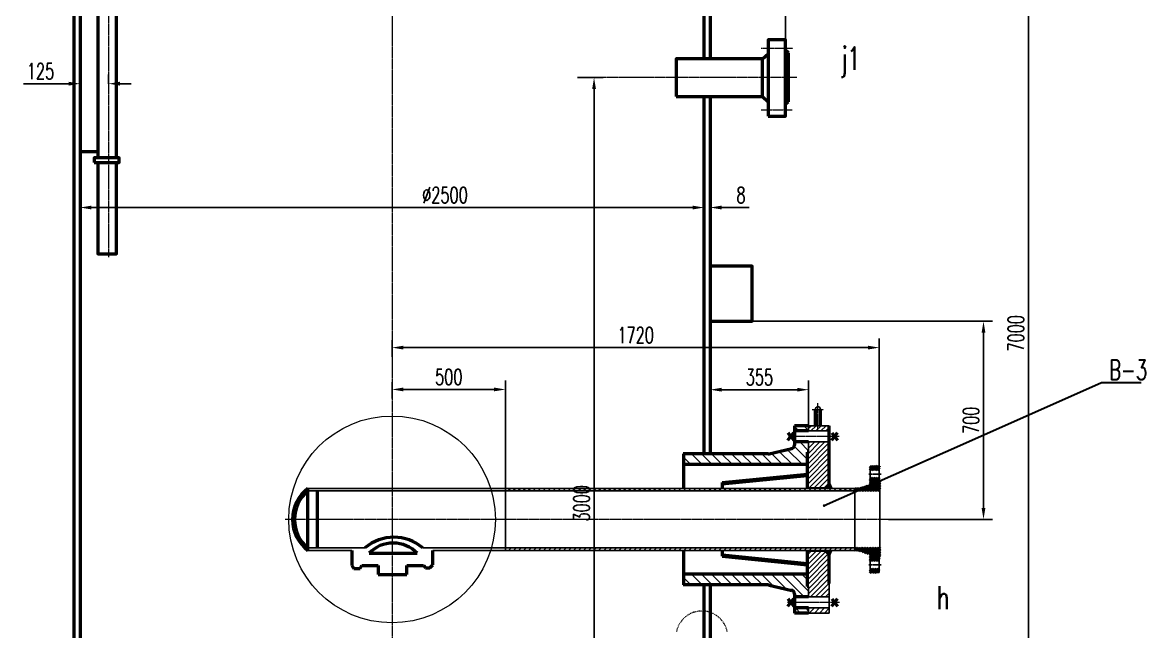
# Model space of a CAD drawing. Header units: millimetres. Extents: x 25714 to 46739, y -2 to 14848.
# Drawn here: x 28890 to 33841, y 7766 to 10449 of the extents above; entities that cross this region are included whole.
import ezdxf

# ---------------------------------------------------------------- set-up
doc = ezdxf.new("R2010")
doc.units = ezdxf.units.MM
doc.header["$LTSCALE"] = 5
doc.linetypes.add('CENTER', pattern=[2, 1.25, -0.25, 0.25, -0.25])
doc.linetypes.add('DIVIDE', pattern=[1.25, 0.5, -0.25, 0, -0.25, 0, -0.25])
doc.layers.add('3', color=3, linetype='CENTER')
for name, color, linetype, lineweight in [('中心线', 4, 'CENTER', 18), ('双点划线', 6, 'DIVIDE', 18), ('实线', 7, 'Continuous', 53), ('文字', 3, 'Continuous', 30), ('细线', 1, 'Continuous', 18)]:
    doc.layers.add(name, color=color, linetype=linetype, lineweight=lineweight)
doc.styles.get("Standard").update_dxf_attribs({"font": 'txt.shx', "width": 0.67, "bigfont": 'hztxt.shx'})
doc.dimstyles.get("Standard").update_dxf_attribs({"dimtxt": 0.18, "dimasz": 0.18, "dimexe": 0.18, "dimexo": 0.0625, "dimgap": 0.09, "dimtad": 0, "dimtih": 1, "dimtoh": 1, "dimdec": 4, "dimzin": 0, "dimdsep": 46, "dimtxsty": 'Standard', "dimcen": 0.09, "dimadec": 0, "dimazin": 0, "dimtfac": 1, "dimtdec": 4, "dimtofl": 0, "dimtmove": 0, "dimatfit": 3, "dimfxl": 0, "dimtolj": 1, "dimtzin": 0, "dimarcsym": 0})
pattern_1 = [(45, (0, 0), (-2.828427, 2.828427), [])]

# ---------------------------------------------------------------- blocks, each defined once
blk = doc.blocks.new('*D123')
at = {"layer": 'DEFPOINTS', "color": 0}
for p in [(31336.6, 10206.5), (31410.2, 10206.5), (31336.6, 6454.5)]:
    blk.add_point(p, dxfattribs=at)
at = {"layer": '细线', "color": 1, "lineweight": -2}
for p, q in [((31336.6, 10206.5), (31450.2, 10206.5)), ((31410.2, 6504.5), (31410.2, 10156.5)), ((31336.6, 6454.5), (31450.2, 6454.5))]:
    blk.add_line(p, q, dxfattribs=at)
at = {"layer": '细线', "color": 1}
for points in [[(31401.8, 10156.5), (31418.5, 10156.5), (31410.2, 10206.5)], [(31401.8, 6504.5), (31418.5, 6504.5), (31410.2, 6454.5)]]:
    blk.add_solid(points, dxfattribs=at)
at = {"layer": '细线', "color": 3, "insert": (31355.2, 8330.5), "char_height": 70, "attachment_point": 5, "rotation": 90}
blk.add_mtext('\\A1;3000', dxfattribs=at)
blk = doc.blocks.new('*D124')
at = {"layer": 'DEFPOINTS', "color": 0}
for p in [(32107.1, 9132.7), (33127, 9132.7), (32707.8, 8259.6)]:
    blk.add_point(p, dxfattribs=at)
at = {"layer": '细线', "color": 1, "lineweight": -2}
for p, q in [((32107.1, 9132.7), (33167, 9132.7)), ((33127, 8309.6), (33127, 9082.7)), ((32707.8, 8259.6), (33167, 8259.6))]:
    blk.add_line(p, q, dxfattribs=at)
at = {"layer": '细线', "color": 1}
for points in [[(33118.6, 9082.7), (33135.3, 9082.7), (33127, 9132.7)], [(33118.6, 8309.6), (33135.3, 8309.6), (33127, 8259.6)]]:
    blk.add_solid(points, dxfattribs=at)
at = {"layer": '细线', "color": 3, "insert": (33072, 8696.2), "char_height": 70, "attachment_point": 5, "rotation": 90}
blk.add_mtext('\\A1;700', dxfattribs=at)
blk = doc.blocks.new('*D125')
at = {"layer": 'DEFPOINTS', "color": 0}
for p in [(31922.2, 8864.2), (31922.2, 8831.3), (32355.9, 8672.1)]:
    blk.add_point(p, dxfattribs=at)
at = {"layer": '文字', "color": 1, "lineweight": -2}
for p, q in [((31922.2, 8864.2), (31922.2, 8791.3)), ((32355.9, 8672.1), (32355.9, 8871.3)), ((32305.9, 8831.3), (31972.2, 8831.3))]:
    blk.add_line(p, q, dxfattribs=at)
at = {"layer": '文字', "color": 1}
for points in [[(31972.2, 8839.6), (31972.2, 8822.9), (31922.2, 8831.3)], [(32305.9, 8839.6), (32305.9, 8822.9), (32355.9, 8831.3)]]:
    blk.add_solid(points, dxfattribs=at)
at = {"layer": '文字', "color": 3, "insert": (32139.1, 8886.3), "char_height": 70, "attachment_point": 5}
blk.add_mtext('\\A1;355', dxfattribs=at)
blk = doc.blocks.new('*D126')
at = {"layer": 'DEFPOINTS', "color": 0}
for p in [(30519.7, 9049), (32667.5, 9016.7), (32667.5, 8386.6)]:
    blk.add_point(p, dxfattribs=at)
at = {"layer": '文字', "color": 1, "lineweight": -2}
for p, q in [((30519.7, 9049), (30519.7, 8976.7)), ((30569.7, 9016.7), (32617.5, 9016.7)), ((32667.5, 8386.6), (32667.5, 9056.7))]:
    blk.add_line(p, q, dxfattribs=at)
at = {"layer": '文字', "color": 1}
for points in [[(30569.7, 9025.1), (30569.7, 9008.4), (30519.7, 9016.7)], [(32617.5, 9025.1), (32617.5, 9008.4), (32667.5, 9016.7)]]:
    blk.add_solid(points, dxfattribs=at)
at = {"layer": '文字', "color": 3, "insert": (31593.6, 9071.7), "char_height": 70, "attachment_point": 5}
blk.add_mtext('\\A1;1720', dxfattribs=at)
blk = doc.blocks.new('*D127')
at = {"layer": 'DEFPOINTS', "color": 0}
for p in [(30519.7, 8864.6), (30519.7, 8832.3), (31019.7, 8385.2)]:
    blk.add_point(p, dxfattribs=at)
at = {"layer": '文字', "color": 1, "lineweight": -2}
for p, q in [((30519.7, 8864.6), (30519.7, 8792.3)), ((31019.7, 8385.2), (31019.7, 8872.3)), ((30969.7, 8832.3), (30569.7, 8832.3))]:
    blk.add_line(p, q, dxfattribs=at)
at = {"layer": '文字', "color": 1}
for points in [[(30569.7, 8840.6), (30569.7, 8824), (30519.7, 8832.3)], [(30969.7, 8840.6), (30969.7, 8824), (31019.7, 8832.3)]]:
    blk.add_solid(points, dxfattribs=at)
at = {"layer": '文字', "color": 3, "insert": (30769.7, 8887.3), "char_height": 70, "attachment_point": 5}
blk.add_mtext('\\A1;500', dxfattribs=at)
blk = doc.blocks.new('*D79')
at = {"layer": 'DEFPOINTS', "color": 0}
for p in [(32661, 11960.2), (31922.2, 6198.8), (33324.8, 6198.8)]:
    blk.add_point(p, dxfattribs=at)
at = {"layer": '文字', "color": 1, "lineweight": -2}
for p, q in [((32661, 11960.2), (33364.8, 11960.2)), ((33324.8, 11910.2), (33324.8, 6248.8)), ((31922.2, 6198.8), (33364.8, 6198.8))]:
    blk.add_line(p, q, dxfattribs=at)
at = {"layer": '文字', "color": 1}
for points in [[(33316.5, 11910.2), (33333.1, 11910.2), (33324.8, 11960.2)], [(33316.5, 6248.8), (33333.1, 6248.8), (33324.8, 6198.8)]]:
    blk.add_solid(points, dxfattribs=at)
at = {"layer": '文字', "color": 3, "insert": (33269.8, 9079.5), "char_height": 70, "attachment_point": 5, "rotation": 90}
blk.add_mtext('\\A1;7000', dxfattribs=at)
blk = doc.blocks.new('*D128')
at = {"layer": 'DEFPOINTS', "color": 0}
for p in [(29144.7, 10179.7), (29144.7, 10179.7), (29269.7, 10179.7)]:
    blk.add_point(p, dxfattribs=at)
at = {"layer": '文字', "color": 1, "lineweight": -2}
for p, q in [((29144.7, 10179.7), (29144.7, 10219.7)), ((29269.7, 10179.7), (29269.7, 10219.7)), ((29094.7, 10179.7), (28895.2, 10179.7)), ((29319.7, 10179.7), (29369.7, 10179.7))]:
    blk.add_line(p, q, dxfattribs=at)
at = {"layer": '文字', "color": 1}
for points in [[(29094.7, 10188.1), (29094.7, 10171.4), (29144.7, 10179.7)], [(29319.7, 10188.1), (29319.7, 10171.4), (29269.7, 10179.7)]]:
    blk.add_solid(points, dxfattribs=at)
at = {"layer": '文字', "color": 3, "insert": (28970, 10234.7), "char_height": 70, "attachment_point": 5}
blk.add_mtext('\\A1;125', dxfattribs=at)
blk = doc.blocks.new('*D129')
at = {"layer": 'DEFPOINTS', "color": 0}
for p in [(29144.7, 9633.9), (29144.7, 9587), (31894.7, 9587)]:
    blk.add_point(p, dxfattribs=at)
at = {"layer": '文字', "color": 1, "lineweight": -2}
for p, q in [((29144.7, 9587), (29144.7, 9673.9)), ((31894.7, 9587), (31894.7, 9673.9)), ((31844.7, 9633.9), (29194.7, 9633.9))]:
    blk.add_line(p, q, dxfattribs=at)
at = {"layer": '文字', "color": 1}
for points in [[(29194.7, 9642.3), (29194.7, 9625.6), (29144.7, 9633.9)], [(31844.7, 9642.3), (31844.7, 9625.6), (31894.7, 9633.9)]]:
    blk.add_solid(points, dxfattribs=at)
at = {"layer": '文字', "color": 3, "insert": (30753, 9688.9), "char_height": 70, "attachment_point": 5}
blk.add_mtext('\\A1;∅2500', dxfattribs=at)
blk = doc.blocks.new('*D130')
at = {"layer": 'DEFPOINTS', "color": 0}
for p in [(31922.2, 10655.7), (31922.2, 10508.3), (32254.7, 10372.7)]:
    blk.add_point(p, dxfattribs=at)
at = {"layer": '文字', "color": 1, "lineweight": -2}
for p, q in [((31922.2, 10655.7), (31922.2, 10468.3)), ((32254.7, 10372.7), (32254.7, 10548.3)), ((32204.7, 10508.3), (31972.2, 10508.3))]:
    blk.add_line(p, q, dxfattribs=at)
at = {"layer": '文字', "color": 1}
for points in [[(31972.2, 10516.6), (31972.2, 10499.9), (31922.2, 10508.3)], [(32204.7, 10516.6), (32204.7, 10499.9), (32254.7, 10508.3)]]:
    blk.add_solid(points, dxfattribs=at)
at = {"layer": '文字', "color": 3, "insert": (32088.4, 10563.3), "char_height": 70, "attachment_point": 5}
blk.add_mtext('\\A1;300', dxfattribs=at)
blk = doc.blocks.new('*U4')
at = {"layer": '实线', "linetype": 'Continuous'}
h = blk.add_hatch(dxfattribs=at)
h.set_pattern_fill('U', color=1, scale=4, angle=45, style=0, pattern_type=0)
h.set_pattern_definition(pattern_1)
h.paths.add_polyline_path([(4737.9, 1562), (4737.9, 1530), (4725.4, 1530), (4725.4, 1562)])
h.paths.add_polyline_path([(4811.3, 1616), (4811.3, 1528), (4779.9, 1528), (4779.9, 1530), (4767.9, 1530), (4767.9, 1562), (4790.9, 1562), (4803.3, 1600), (4803.3, 1616)])
h.paths.add_polyline_path([(5034.9, 1562), (5022.4, 1600), (5022.4, 1616), (5014.4, 1616), (5014.4, 1528), (5045.9, 1528), (5045.9, 1530), (5057.9, 1530), (5057.9, 1562)])
h.paths.add_polyline_path([(5100.4, 1530), (5100.4, 1562), (5087.9, 1562), (5087.9, 1530)])
blk = doc.blocks.new('*U5')
at = {"layer": '实线', "linetype": 'Continuous'}
h = blk.add_hatch(dxfattribs=at)
h.set_pattern_fill('U', color=1, scale=4, angle=45, style=0, pattern_type=0)
h.set_pattern_definition(pattern_1)
h.paths.add_polyline_path([(4925.4, 1480.8), (4925.4, 1448.8), (4912.9, 1448.8), (4912.9, 1480.8)])
h.paths.add_polyline_path([(4998.8, 1534.8), (4998.8, 1446.8), (4967.4, 1446.8), (4967.4, 1448.8), (4955.4, 1448.8), (4955.4, 1480.8), (4978.4, 1480.8), (4990.8, 1518.8), (4990.8, 1534.8)])
h.paths.add_polyline_path([(5222.4, 1480.8), (5209.9, 1518.8), (5209.9, 1534.8), (5201.9, 1534.8), (5201.9, 1446.8), (5233.4, 1446.8), (5233.4, 1448.8), (5245.4, 1448.8), (5245.4, 1480.8)])
h.paths.add_polyline_path([(5287.9, 1448.8), (5287.9, 1480.8), (5275.4, 1480.8), (5275.4, 1448.8)])
blk = doc.blocks.new('*D148')
at = {"layer": 'DEFPOINTS', "color": 0, "ltscale": 0.1}
for p in [(31922.2, 9633.9), (31894.7, 9556.5), (31922.2, 9556.5)]:
    blk.add_point(p, dxfattribs=at)
at = {"layer": '文字', "color": 1, "lineweight": -2, "ltscale": 0.1}
for p, q in [((31894.7, 9556.5), (31894.7, 9673.9)), ((31922.2, 9556.5), (31922.2, 9673.9)), ((31844.7, 9633.9), (31794.7, 9633.9)), ((31972.2, 9633.9), (32093.4, 9633.9))]:
    blk.add_line(p, q, dxfattribs=at)
at = {"layer": '文字', "color": 1, "ltscale": 0.1}
for points in [[(31844.7, 9642.3), (31844.7, 9625.6), (31894.7, 9633.9)], [(31972.2, 9642.3), (31972.2, 9625.6), (31922.2, 9633.9)]]:
    blk.add_solid(points, dxfattribs=at)
at = {"layer": '文字', "color": 3, "ltscale": 0.1, "insert": (32057.8, 9688.9), "char_height": 70, "attachment_point": 5}
blk.add_mtext('\\A1;8', dxfattribs=at)

msp = doc.modelspace()

# ---------------------------------------------------------------- hatches: boundary and pattern name
at = {"layer": '文字'}
h = msp.add_hatch(color=1, dxfattribs=at)
edge = h.paths.add_edge_path(flags=0)
edge.add_arc((32424.58593, 8320.33193), 6.25, 0, 360)
at = {"layer": '细线'}
h = msp.add_hatch(dxfattribs=at)
h.set_pattern_fill('ANSI31', color=256, scale=125, style=0)
h.set_pattern_definition([(45, (31439.677, 5097.122), (-11.04854, 11.04854), [])])
h.paths.add_polyline_path([(31974.67728, 8422.12151), (31974.67728, 8415.84034), (32349.67728, 8453.34034), (32349.67728, 8459.62151)])
h.paths.add_polyline_path([(32349.67728, 8059.62151), (32349.67728, 8065.90268), (31974.67728, 8103.40268), (31974.67728, 8097.12151)])
h = msp.add_hatch(dxfattribs=at)
h.set_pattern_fill('ANSI31', color=256, scale=125, style=0)
h.set_pattern_definition([(45, (26117.802, 4930.872), (-11.048543, 11.048543), [])])
h.paths.add_polyline_path([(31019.67728, 8396.49651), (31019.67728, 8385.24651), (32559.67728, 8385.24651), (32559.67728, 8396.49651)])
h.paths.add_polyline_path([(32559.67728, 8133.99651), (31019.67728, 8133.99651), (31019.67728, 8122.74651), (32559.67728, 8122.74651)])
h = msp.add_hatch(dxfattribs=at)
h.set_pattern_fill('ANSI37', color=256, scale=6.25, style=0)
h.set_pattern_definition([(45, (26117.8023, 4930.8715), (-0.55242717, 0.55242717), []), (135, (26117.8023, 4930.8715), (-0.55242717, -0.55242717), [])])
h.paths.add_polyline_path([(32454.67728, 8396.49651), (32447.17728, 8413.89343), (32432.57953, 8396.49651)])
h = msp.add_hatch(dxfattribs=at)
h.set_pattern_fill('ANSI37', color=256, scale=6.25, style=0)
h.set_pattern_definition([(315, (26117.8023, 11588.3715), (-0.55242717, -0.55242717), []), (225, (26117.8023, 11588.3715), (-0.55242717, 0.55242717), [])])
h.paths.add_polyline_path([(32447.17728, 8105.34959), (32432.57953, 8122.74651), (32454.67728, 8122.74651)])

# ---------------------------------------------------------------- linework, layer by layer
at = {"color": 7}
for p, q in [((32355.92728, 8672.12151), (32355.92728, 8649.62151)), ((32355.92728, 8649.62151), (32355.92728, 8672.12151)), ((32355.92728, 8672.12151), (32447.17728, 8672.12151)), ((32447.17728, 8672.12151), (32447.17728, 8413.89343)), ((32447.17728, 8649.62151), (32355.92728, 8649.62151)), ((32355.92728, 8600.87151), (32355.92728, 8555.24651)), ((32355.92728, 8555.24651), (32355.92728, 8600.87151)), ((32447.17728, 8600.87151), (32355.92728, 8600.87151)), ((32349.67728, 8555.24651), (32349.67728, 8396.49651)), ((32350.92728, 8555.24651), (32350.92728, 8396.49651)), ((32350.92728, 8555.24651), (32355.92728, 8555.24651)), ((32627.17728, 8412.12151), (32627.17728, 8493.99651)), ((32667.17728, 8493.99651), (32627.17728, 8493.99651)), ((32627.17728, 8412.12151), (32627.17728, 8493.99651)), ((32667.17728, 8493.99651), (32627.17728, 8493.99651)), ((32627.17728, 8478.37151), (32667.17728, 8478.37151)), ((32627.17728, 8478.37151), (32667.17728, 8478.37151)), ((32667.17728, 8425.87151), (32667.17728, 8493.99651)), ((32667.17728, 8425.87151), (32667.17728, 8493.99651)), ((32627.17728, 8440.87151), (32667.17728, 8440.87151)), ((32627.17728, 8440.87151), (32667.17728, 8440.87151)), ((32669.67728, 8425.87151), (32667.17728, 8425.87151)), ((32669.67728, 8425.87151), (32667.17728, 8425.87151)), ((32669.67728, 8093.37151), (32669.67728, 8425.87151)), ((32669.67728, 8093.37151), (32669.67728, 8425.87151)), ((32559.67728, 8396.49651), (30148.42728, 8396.49651)), ((32559.67728, 8385.24651), (30148.42728, 8385.24651)), ((31019.67728, 8396.49651), (31019.67728, 8122.74651)), ((32434.67728, 8398.99651), (32350.92728, 8398.99651)), ((32579.67728, 8396.55901), (32559.67728, 8396.55901)), ((32559.67728, 8122.68401), (32559.67728, 8396.55901)), ((32579.67728, 8396.55901), (32559.67728, 8396.55901)), ((32559.67728, 8122.68401), (32559.67728, 8396.55901)), ((32559.67728, 8386.55901), (32669.67728, 8386.55901)), ((32559.67728, 8386.55901), (32669.67728, 8386.55901)), ((32627.17728, 8412.12151), (32579.67728, 8396.55901)), ((32627.17728, 8412.12151), (32579.67728, 8396.55901)), ((30400.30228, 8133.99651), (30148.42728, 8133.99651)), ((30342.80228, 8122.74651), (30148.42728, 8122.74651)), ((32559.67728, 8133.99651), (30655.30228, 8133.99651)), ((32559.67728, 8122.74651), (30699.05228, 8122.74651)), ((32349.67728, 8122.74651), (32349.67728, 7963.99651)), ((32434.67728, 8120.24651), (32349.67728, 8120.24651)), ((32350.92728, 8122.74651), (32350.92728, 7963.99651)), ((32559.67728, 8132.68401), (32669.67728, 8132.68401)), ((32559.67728, 8132.68401), (32669.67728, 8132.68401)), ((32579.67728, 8122.68401), (32559.67728, 8122.68401)), ((32579.67728, 8122.68401), (32559.67728, 8122.68401)), ((32627.17728, 8107.12151), (32579.67728, 8122.68401)), ((32627.17728, 8107.12151), (32579.67728, 8122.68401)), ((32447.17728, 8105.34959), (32447.17728, 7847.12151)), ((32627.17728, 8107.12151), (32627.17728, 8025.24651)), ((32627.17728, 8107.12151), (32627.17728, 8025.24651)), ((32627.17728, 8078.37151), (32667.17728, 8078.37151)), ((32627.17728, 8078.37151), (32667.17728, 8078.37151)), ((32669.67728, 8093.37151), (32667.17728, 8093.37151)), ((32667.17728, 8093.37151), (32667.17728, 8025.24651)), ((32669.67728, 8093.37151), (32667.17728, 8093.37151)), ((32667.17728, 8093.37151), (32667.17728, 8025.24651)), ((32627.17728, 8040.87151), (32667.17728, 8040.87151)), ((32627.17728, 8040.87151), (32667.17728, 8040.87151)), ((32667.17728, 8025.24651), (32627.17728, 8025.24651)), ((32667.17728, 8025.24651), (32627.17728, 8025.24651)), ((32350.92728, 7963.99651), (32355.92728, 7963.99651)), ((32355.92728, 7963.99651), (32355.92728, 7918.37151)), ((32355.92728, 7963.99651), (32355.92728, 7918.37151)), ((32447.17728, 7918.37151), (32355.92728, 7918.37151)), ((32355.92728, 7869.62151), (32355.92728, 7847.12151)), ((32355.92728, 7869.62151), (32355.92728, 7847.12151)), ((32447.17728, 7869.62151), (32355.92728, 7869.62151)), ((32355.92728, 7847.12151), (32447.17728, 7847.12151))]:
    msp.add_line(p, q, dxfattribs=at)
msp.add_arc((32397.17728, 8744.62151), 11.25, 0, 180, dxfattribs=at)
at = {"layer": '3', "color": 3}
for p, q in [((32620.92728, 8459.62151), (32675.92728, 8459.62151)), ((32620.92728, 8459.62151), (32675.92728, 8459.62151)), ((32620.92728, 8059.62151), (32675.92728, 8059.62151)), ((32620.92728, 8059.62151), (32675.92728, 8059.62151))]:
    msp.add_line(p, q, dxfattribs=at)
at = {"layer": '中心线'}
for p, q in [((30519.67728, 13310.24651), (30519.67728, 3260.24651)), ((29269.67728, 10781.60108), (29269.67728, 9415.15125)), ((32146.12004, 10336.71209), (32286.3434, 10336.71209)), ((32304.67728, 10206.49651), (31336.55228, 10206.49651)), ((32147.19873, 10064.08272), (32284.18617, 10064.08272)), ((32397.17728, 8649.62151), (32397.17728, 8771.42029)), ((32371.2249, 8744.62151), (32421.47134, 8744.62151)), ((32490.45031, 8625.24651), (32267.23925, 8625.24651)), ((32707.80228, 8259.62151), (30047.80228, 8259.62151)), ((32492.01058, 7893.99651), (32262.13276, 7893.99651))]:
    msp.add_line(p, q, dxfattribs=at)
at = {"layer": '双点划线'}
msp.add_arc((31885.3044, 7741.77308), 114.26286, 12.02576659, 167.97423341, dxfattribs=at)
at = {"layer": '实线'}
for p, q in [((29117.17728, 12022.74651), (29117.17728, 7619.70065)), ((29144.67728, 12022.74651), (29144.67728, 7586.92742)), ((31894.67728, 12022.74651), (31894.67728, 10288.99651)), ((31922.17728, 12022.74651), (31922.17728, 10288.99651)), ((32153.42728, 10288.99651), (32177.80228, 10310.87151)), ((32267.80228, 10315.16033), (32254.67728, 10327.01382)), ((32267.80228, 10099.62151), (32267.80228, 10315.16033)), ((31894.67728, 10123.37151), (31894.67728, 8548.37151)), ((31922.17728, 10123.37151), (31922.17728, 8548.37151)), ((32153.42728, 10123.37151), (32177.80228, 10099.62151)), ((32254.67728, 10088.99651), (32267.80228, 10099.62151)), ((29144.67728, 9880.93725), (29222.90023, 9880.93725)), ((32385.92728, 8672.12151), (32385.92728, 8744.62151)), ((32408.42728, 8672.12151), (32408.42728, 8744.62151)), ((32355.92728, 8672.12151), (32293.42728, 8672.12151)), ((32293.42728, 8672.12151), (32293.42728, 8587.12151)), ((32447.17728, 8413.89343), (32447.17728, 8672.12151)), ((32264.05228, 8609.30901), (32290.30228, 8642.43401)), ((32264.05228, 8641.80901), (32290.30228, 8608.68401)), ((32355.92728, 8649.62151), (32293.42728, 8649.62151)), ((32457.80228, 8608.99651), (32484.05228, 8642.12151)), ((32457.80228, 8641.49651), (32484.05228, 8608.37151)), ((32181.37875, 8548.77361), (32281.87709, 8572.52361)), ((32355.92728, 8600.87151), (32293.42728, 8600.87151)), ((32177.92894, 8548.37151), (31803.42728, 8548.37151)), ((31804.05228, 8548.37151), (31804.05228, 8396.49651)), ((32349.67728, 8555.87151), (32349.67728, 8396.49651)), ((32355.92728, 8555.87151), (32349.67728, 8555.87151)), ((32349.67728, 8500.87151), (31803.42728, 8500.87151)), ((31974.67728, 8422.12151), (32349.67728, 8459.62151)), ((31974.67728, 8415.84034), (32349.67728, 8453.34034)), ((31974.67728, 8422.12151), (31974.67728, 8396.49651)), ((30148.42728, 8122.74651), (30148.42728, 8396.49651)), ((30189.05228, 8385.24651), (30189.05228, 8133.99651)), ((32447.17728, 8413.89343), (32432.57953, 8396.49651)), ((32447.17728, 8413.89343), (32454.67728, 8396.49651)), ((30342.80228, 8122.74651), (30342.80228, 8055.87151)), ((30699.05228, 8058.99651), (30699.05228, 8122.74651)), ((31804.05228, 8122.74651), (31804.05228, 7970.87151)), ((31974.67728, 8122.74651), (31974.67728, 8097.12151)), ((32349.67728, 8122.74651), (32349.67728, 7963.37151)), ((32447.17728, 8105.34959), (32432.57953, 8122.74651)), ((32447.17728, 8105.34959), (32454.67728, 8122.74651)), ((30419.05228, 8111.49651), (30630.92728, 8110.24651)), ((31974.67728, 8103.40268), (32349.67728, 8065.90268)), ((31974.67728, 8097.12151), (32349.67728, 8059.62151)), ((32447.17728, 7976.49651), (32447.17728, 8105.34959)), ((30342.80228, 8055.87151), (30351.55228, 8043.37151)), ((30351.55228, 8043.37151), (30379.05228, 8043.37151)), ((30379.05228, 8043.37151), (30387.17728, 8056.49651)), ((30387.17728, 8056.49651), (30458.42728, 8056.49651)), ((30458.42728, 8056.49651), (30458.42728, 8017.12151)), ((30584.67728, 8056.49651), (30659.05228, 8056.49651)), ((30584.67728, 8017.12151), (30584.67728, 8056.49651)), ((30659.05228, 8056.49651), (30666.55228, 8046.49651)), ((30666.55228, 8046.49651), (30686.55228, 8046.49651)), ((30686.55228, 8046.49651), (30699.05228, 8058.99651)), ((30458.42728, 8017.12151), (30584.67728, 8017.12151)), ((32349.67728, 8018.37151), (31803.42728, 8018.37151)), ((32177.92894, 7970.87151), (31803.42728, 7970.87151)), ((31894.67728, 7970.87151), (31894.67728, 6117.74651)), ((31922.17728, 7970.87151), (31922.17728, 6133.37151)), ((32181.37875, 7970.46941), (32281.87709, 7946.71941)), ((32293.42728, 7932.12151), (32293.42728, 7847.12151)), ((32355.92728, 7963.37151), (32349.67728, 7963.37151)), ((32264.05228, 7877.43401), (32290.30228, 7910.55901)), ((32264.05228, 7909.93401), (32290.30228, 7876.80901)), ((32355.92728, 7918.37151), (32293.42728, 7918.37151)), ((32457.80228, 7877.74651), (32484.05228, 7910.87151)), ((32457.80228, 7910.24651), (32484.05228, 7877.12151)), ((32355.92728, 7869.62151), (32293.42728, 7869.62151)), ((32355.92728, 7847.12151), (32293.42728, 7847.12151))]:
    msp.add_line(p, q, dxfattribs=at)
for points in [[(29305.30228, 9852.66962), (29305.30228, 10526.49651), (29222.90023, 10526.49651), (29222.90023, 9852.66962)], [(29222.90023, 9832.01252), (29222.90023, 9430.05549), (29305.30228, 9430.05549), (29305.30228, 9832.01252)]]:
    msp.add_lwpolyline(points, dxfattribs=at)
for points in [[(32177.80228, 10037.12151), (32254.67728, 10037.12151), (32254.67728, 10372.74651), (32177.80228, 10372.74651)], [(31772.80228, 10123.37151), (32153.42728, 10123.37151), (32153.42728, 10288.99651), (31772.80228, 10288.99651)], [(29206.24779, 9832.01252), (29317.25241, 9832.01252), (29317.25241, 9852.66962), (29206.24779, 9852.66962)], [(31922.17728, 9132.69996), (32107.12233, 9132.69996), (32107.12233, 9375.0272), (31922.17728, 9375.0272)]]:
    msp.add_lwpolyline(points, close=True, dxfattribs=at)
for centre, radius, start, end in [((32278.42728, 8587.12151), 15, 270, 0), ((32177.92894, 8563.37151), 15, 270, 283.29632803), ((30253.36411, 8259.62151), 172.32089, 127.51447016, 232.48552984), ((30253.36411, 8259.62151), 163.68684, 129.872618, 230.127382), ((30527.80228, 7984.73818), 196.30155, 49.49526363, 130.50473637), ((30524.37606, 8006.84557), 148.47531, 44.14035455, 135.1835969), ((32177.92894, 7955.87151), 15, 76.70367197, 90), ((32278.42728, 7932.12151), 15, 0, 90)]:
    msp.add_arc(centre, radius, start, end, dxfattribs=at)
at = {"layer": '文字', "color": 1, "linetype": 'Continuous'}
for p, q in [((33035.98057, 8591.32627), (33647.37521, 8862.32061)), ((33647.37521, 8862.32061), (33822.37521, 8862.32061)), ((32424.58593, 8320.33193), (33035.98057, 8591.32627))]:
    msp.add_line(p, q, dxfattribs=at)
at = {"layer": '细线'}
for p, q in [((32293.42728, 8669.15795), (32312.96372, 8649.62151)), ((32334.65789, 8672.12151), (32355.92728, 8650.85212)), ((32355.92728, 8661.47961), (32366.56918, 8672.12151)), ((32366.16627, 8649.62151), (32388.66627, 8672.12151)), ((32388.26336, 8649.62151), (32410.76336, 8672.12151)), ((32410.36044, 8649.62151), (32432.86044, 8672.12151)), ((32432.45753, 8649.62151), (32447.17728, 8664.34126)), ((32262.14276, 8567.85994), (32329.13119, 8500.87151)), ((32292.4365, 8581.76038), (32349.67728, 8524.5196)), ((32317.51954, 8600.87151), (32355.92728, 8562.46377)), ((32350.92728, 8523.89708), (32427.90171, 8600.87151)), ((32350.92728, 8545.99417), (32405.80462, 8600.87151)), ((32350.92728, 8501.8), (32447.17728, 8598.05)), ((32350.92728, 8479.70291), (32447.17728, 8575.95291)), ((32355.92728, 8573.09126), (32383.70753, 8600.87151)), ((32355.92728, 8595.18834), (32361.61044, 8600.87151)), ((31804.05228, 8533.38369), (31836.56446, 8500.87151)), ((31839.68946, 8548.37151), (31887.18946, 8500.87151)), ((31884.67728, 8547.57786), (31931.38363, 8500.87151)), ((31928.0778, 8548.37151), (31975.5778, 8500.87151)), ((31972.27198, 8548.37151), (32019.77198, 8500.87151)), ((32016.46615, 8548.37151), (32063.96615, 8500.87151)), ((32060.66033, 8548.37151), (32108.16033, 8500.87151)), ((32104.8545, 8548.37151), (32152.3545, 8500.87151)), ((32149.04867, 8548.37151), (32196.54867, 8500.87151)), ((32190.6498, 8550.96456), (32240.74285, 8500.87151)), ((32226.39628, 8559.41225), (32284.93702, 8500.87151)), ((32350.92728, 8457.60582), (32447.17728, 8553.85582)), ((32350.92728, 8435.50874), (32447.17728, 8531.75874)), ((32350.92728, 8413.41165), (32447.17728, 8509.66165)), ((32358.60923, 8398.99651), (32447.17728, 8487.56456)), ((32380.70631, 8398.99651), (32447.17728, 8465.46748)), ((32402.8034, 8398.99651), (32447.17728, 8443.37039)), ((32424.90049, 8398.99651), (32447.17728, 8421.2733)), ((32446.99757, 8398.99651), (32447.17728, 8399.17621)), ((32350.92728, 8037.76117), (32433.41262, 8120.24651)), ((32350.92728, 8059.85826), (32411.31553, 8120.24651)), ((32350.92728, 8081.95535), (32389.21844, 8120.24651)), ((32350.92728, 8104.05243), (32367.12136, 8120.24651)), ((32446.99757, 8120.24651), (32447.17728, 8120.06681)), ((32350.92728, 8015.66409), (32447.17728, 8111.91409)), ((32350.92728, 7993.567), (32447.17728, 8089.817)), ((32350.92728, 7971.46991), (32447.17728, 8067.71991)), ((32355.92728, 7954.37282), (32447.17728, 8045.62282)), ((32355.92728, 7932.27574), (32447.17728, 8023.52574)), ((31804.05228, 8003.0536), (31836.23437, 7970.87151)), ((31839.35937, 8018.37151), (31886.85937, 7970.87151)), ((31884.67728, 8017.24778), (31931.05354, 7970.87151)), ((31927.74772, 8018.37151), (31975.24772, 7970.87151)), ((31971.94189, 8018.37151), (32019.44189, 7970.87151)), ((32016.13607, 8018.37151), (32063.63607, 7970.87151)), ((32060.33024, 8018.37151), (32107.83024, 7970.87151)), ((32104.52441, 8018.37151), (32152.02441, 7970.87151)), ((32148.71859, 8018.37151), (32201.33734, 7965.75275)), ((32192.91276, 8018.37151), (32259.20754, 7952.07674)), ((32237.10694, 8018.37151), (32337.10694, 7918.37151)), ((32281.30111, 8018.37151), (32355.92728, 7943.74534)), ((32325.49528, 8018.37151), (32349.67728, 7994.18951)), ((32364.12014, 7918.37151), (32447.17728, 8001.42865)), ((32386.21723, 7918.37151), (32447.17728, 7979.33156)), ((32408.31431, 7918.37151), (32447.17728, 7957.23448)), ((32430.4114, 7918.37151), (32447.17728, 7935.13739)), ((32297.46859, 7869.62151), (32319.96859, 7847.12151)), ((32341.66276, 7869.62151), (32355.92728, 7855.35699)), ((32355.92728, 7865.98448), (32359.56431, 7869.62151)), ((32359.1614, 7847.12151), (32381.6614, 7869.62151)), ((32381.25849, 7847.12151), (32403.75849, 7869.62151)), ((32403.35557, 7847.12151), (32425.85557, 7869.62151)), ((32425.45266, 7847.12151), (32447.17728, 7868.84613))]:
    msp.add_line(p, q, dxfattribs=at)
msp.add_circle((30519.67728, 8259.62151), 455.625, dxfattribs=at)

# ---------------------------------------------------------------- block references
at = {"color": 1, "linetype": 'Continuous', "xscale": 1.25, "yscale": 1.25, "zscale": 1.25, "rotation": 90}
for name, p in [('*U4', (34579.7247, 2118.51488)), ('*U5', (34478.21055, 1884.16786))]:
    msp.add_blockref(name, p, dxfattribs=at)

# ---------------------------------------------------------------- texts
at = {"layer": '文字', "width": 0.67}
for s, p in [('j1', (32498.03143, 10241.11557)), ('h', (32921.93067, 7864.84256))]:
    msp.add_text(s, height=100, dxfattribs=at).set_placement(p)
at = {"layer": '文字', "color": 7, "width": 0.67}
msp.add_text('B-3', height=87.5, dxfattribs=at).set_placement((33680.43771, 8874.82061))

# ---------------------------------------------------------------- dimensions: what is measured, and where the dimension line sits
at = {"layer": '文字'}
dim = msp.add_linear_dim(base=(33324.79623, 6198.77665), p1=(32660.97642, 11960.24651), p2=(31922.17728, 6198.77665), angle=90, text='7000', dimstyle='Standard', override={"dimscale": 20, "dimtxt": 3.5, "dimasz": 2.5, "dimexe": 2, "dimexo": 0, "dimgap": 1, "dimtad": 1, "dimtih": 0, "dimtoh": 0, "dimzin": 8, "dimclrd": 1, "dimclre": 1, "dimclrt": 3, "dimadec": 3, "dimazin": 2, "dimatfit": 0, "dimtvp": 0.718659}, dxfattribs=at)
dim.commit()
dim.dimension.update_dxf_attribs({"geometry": '*D79', "text_midpoint": (33269.79623, 9079.51158)})
for base, p1, p2, text, picture, middle in [((31922.17728, 10508.27793), (32254.67728, 10372.74651), (31922.17728, 10655.72824), '300', '*D130', (32088.42728, 10563.27793)), ((31922.17728, 9633.93688), (31894.67728, 9556.5), (31922.17728, 9556.5), '8', '*D148', (32057.81061, 9688.93688)), ((32667.45834, 9016.74488), (30519.67728, 9049.02105), (32667.45834, 8386.55901), '1720', '*D126', (31593.56781, 9071.74488)), ((31922.17728, 8831.2503), (32355.92728, 8672.12151), (31922.17728, 8864.17771), '355', '*D125', (32139.05228, 8886.2503))]:
    dim = msp.add_linear_dim(base=base, p1=p1, p2=p2, text=text, dimstyle='Standard', override={"dimscale": 20, "dimtxt": 3.5, "dimasz": 2.5, "dimexe": 2, "dimexo": 0, "dimgap": 1, "dimtad": 1, "dimtih": 0, "dimtoh": 0, "dimzin": 8, "dimclrd": 1, "dimclre": 1, "dimclrt": 3, "dimadec": 3, "dimazin": 2, "dimatfit": 0, "dimtvp": 0.718659}, dxfattribs=at)
    dim.commit()
    dim.dimension.update_dxf_attribs({"geometry": picture, "text_midpoint": middle})
for base, p1, p2, picture, middle in [((29144.67728, 10179.74031), (29269.67728, 10179.74031), (29144.67728, 10179.74031), '*D128', (28969.96061, 10234.74031)), ((30519.67728, 8832.30966), (31019.67728, 8385.24651), (30519.67728, 8864.58583), '*D127', (30769.67728, 8887.30966))]:
    dim = msp.add_linear_dim(base=base, p1=p1, p2=p2, dimstyle='Standard', override={"dimscale": 20, "dimtxt": 3.5, "dimasz": 2.5, "dimexe": 2, "dimexo": 0, "dimgap": 1, "dimtad": 1, "dimtih": 0, "dimtoh": 0, "dimzin": 8, "dimclrd": 1, "dimclre": 1, "dimclrt": 3, "dimadec": 3, "dimazin": 2, "dimatfit": 0, "dimtvp": 0.718659}, dxfattribs=at)
    dim.commit()
    dim.dimension.update_dxf_attribs({"geometry": picture, "text_midpoint": middle})
dim = msp.add_linear_dim(base=(29144.67728, 9633.93688), p1=(31894.67728, 9586.95178), p2=(29144.67728, 9586.95178), text='∅2500', dimstyle='Standard', override={"dimscale": 20, "dimtxt": 3.5, "dimasz": 2.5, "dimexe": 2, "dimexo": 0, "dimgap": 1, "dimtad": 1, "dimtih": 0, "dimtoh": 0, "dimzin": 8, "dimclrd": 1, "dimclre": 1, "dimclrt": 3, "dimadec": 3, "dimazin": 2, "dimatfit": 0, "dimtvp": 0.718659}, dxfattribs=at)
dim.commit()
dim.dimension.update_dxf_attribs({"geometry": '*D129', "text_midpoint": (30753.00004, 9633.93688), "dimtype": 160})
at = {"layer": '细线'}
for base, p1, p2, text, picture, middle in [((31410.16428, 10206.49651), (31336.55228, 6454.46146), (31336.55228, 10206.49651), '3000', '*D123', (31355.16428, 8330.47898)), ((33126.97336, 9132.69996), (32707.80228, 8259.62151), (32107.12233, 9132.69996), '700', '*D124', (33071.97336, 8696.16074))]:
    dim = msp.add_linear_dim(base=base, p1=p1, p2=p2, angle=90, text=text, dimstyle='Standard', override={"dimscale": 20, "dimtxt": 3.5, "dimasz": 2.5, "dimexe": 2, "dimexo": 0, "dimgap": 1, "dimtad": 1, "dimtih": 0, "dimtoh": 0, "dimzin": 8, "dimclrd": 1, "dimclre": 1, "dimclrt": 3, "dimadec": 3, "dimazin": 2, "dimatfit": 0, "dimtvp": 0.718659}, dxfattribs=at)
    dim.commit()
    dim.dimension.update_dxf_attribs({"geometry": picture, "text_midpoint": middle})

doc.saveas('drawing.dxf')
